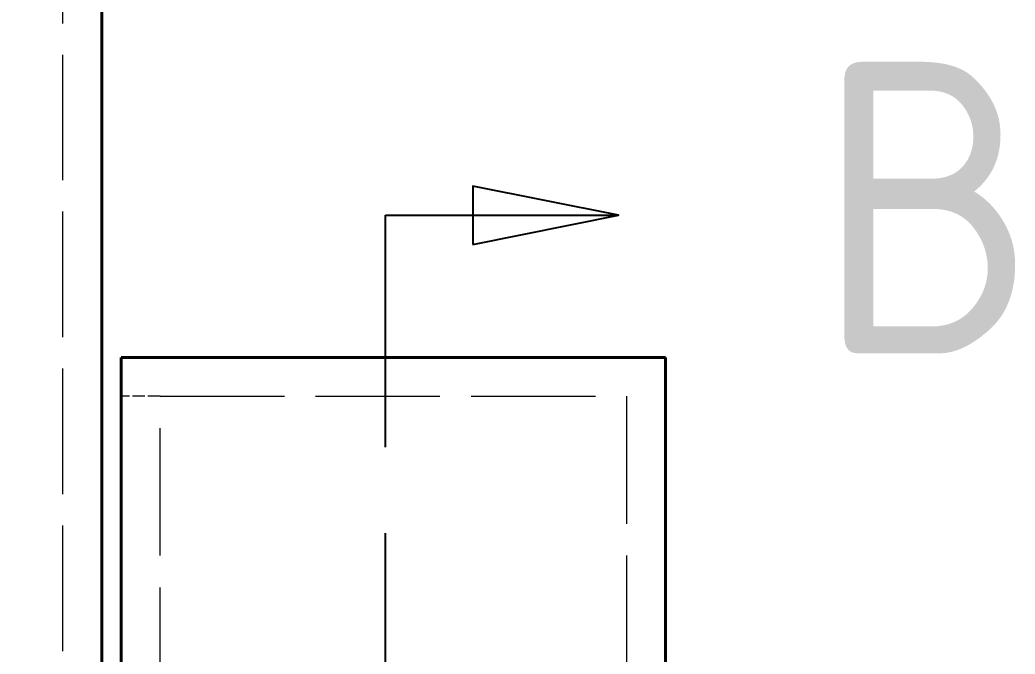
# Model space of a CAD drawing. Header units: millimetres. Extents: x 0 to 2523, y 0 to 1782.
# Drawn here: x 526.5 to 577.7, y 1065 to 1097.6 of the extents above; entities that cross this region are included whole.
import ezdxf

# ---------------------------------------------------------------- set-up
doc = ezdxf.new("R2010")
doc.units = ezdxf.units.MM
doc.header["$LTSCALE"] = 3
for name, pattern in [('CHAIN', [0.3543, 0.2362, -0.0295, 0.0591, -0.0295]), ('DASHED', [0.2067, 0.1654, -0.0413]), ('DOUBLE_DASH_CHAIN', [1.2403, 0.6614, -0.0827, 0.1654, -0.0827, 0.1654, -0.0827])]:
    doc.linetypes.add(name, pattern=pattern)
for name, color, linetype, lineweight in [('가려진 것(ISO)', 2, 'DASHED', 18), ('가시적인 것(ISO)', 3, 'Continuous', 40), ('단면선(ISO)', 7, 'CHAIN', 25), ('치수(ISO)', 2, 'Continuous', 25)]:
    doc.layers.add(name, color=color, linetype=linetype, lineweight=lineweight)
doc.styles.add('부품번호텍스트_PSTEK_POSCO', font='isocp.shx')
doc.styles.add('치수 텍스트_PSTEK_POSCO', font='isocp.shx')
doc.dimstyles.new('치수_PSTEK_POSCO', dxfattribs={"dimscale": 3, "dimtxt": 2.5, "dimasz": 1.5, "dimexe": 1, "dimexo": 1.5, "dimgap": 1, "dimtad": 1, "dimrnd": 1e-08, "dimdsep": 46, "dimtxsty": '치수 텍스트_PSTEK_POSCO', "dimcen": 0.09, "dimdle": 10, "dimclrd": 7, "dimclre": 7, "dimclrt": 2, "dimadec": 1, "dimazin": 2, "dimtfac": 1, "dimtmove": 0, "dimatfit": 3, "dimfxl": 0, "dimtolj": 1, "dimlwd": -1, "dimlwe": -1, "dimarcsym": 0})

# ---------------------------------------------------------------- blocks, each defined once
blk = doc.blocks.new('2dTransSection1')
at = {"layer": '단면선(ISO)', "linetype": 'Continuous'}
for p, q in [((185.767, 362.515), (183.267, 363.015)), ((183.267, 363.015), (183.267, 362.015)), ((181.767, 358.536), (181.767, 362.515)), ((181.767, 362.515), (183.267, 362.515)), ((183.267, 362.515), (185.767, 362.515)), ((183.267, 362.015), (185.767, 362.515))]:
    blk.add_line(p, q, dxfattribs=at)
at = {"layer": '단면선(ISO)', "linetype": 'DOUBLE_DASH_CHAIN', "ltscale": 5.929404}
blk.add_line((181.767, 270.285), (181.767, 362.515), dxfattribs=at)
at = {"layer": '단면선(ISO)', "linetype": 'Continuous', "flags": 128}
blk.add_lwpolyline([(183.267, 362.015), (185.767, 362.515), (183.267, 363.015), (183.267, 362.015)], dxfattribs=at)
at = {"layer": '단면선(ISO)'}
blk.add_solid([(183.267, 362.015), (185.767, 362.515), (183.267, 363.015), (183.267, 362.015)], dxfattribs=at)
at = {"layer": '단면선(ISO)', "insert": (189.158, 360.148), "char_height": 5, "attachment_point": 7, "style": '부품번호텍스트_PSTEK_POSCO'}
blk.add_mtext('B', dxfattribs=at)
blk = doc.blocks.new('*D105')
at = {"layer": 'Defpoints', "color": 0, "transparency": 16777216}
for p in [(311.712, 1293.233), (559.712, 871.233), (311.712, 840.233)]:
    blk.add_point(p, dxfattribs=at)
at = {"layer": '치수(ISO)', "color": 7, "transparency": 16777216}
for p, q in [((559.712, 866.733), (559.712, 837.233)), ((555.212, 840.233), (316.212, 840.233))]:
    blk.add_line(p, q, dxfattribs=at)
for points in [[(316.212, 840.983), (316.212, 839.483), (311.712, 840.233)], [(555.212, 840.983), (555.212, 839.483), (559.712, 840.233)]]:
    blk.add_solid(points, dxfattribs=at)
at = {"layer": '치수(ISO)', "color": 2, "transparency": 16777216, "insert": (412.173, 846.984), "char_height": 7.5, "attachment_point": 4, "style": '치수 텍스트_PSTEK_POSCO'}
blk.add_mtext('\\A1;248', dxfattribs=at)

msp = doc.modelspace()

# ---------------------------------------------------------------- linework, layer by layer
at = {"layer": '가려진 것(ISO)', "ltscale": 13.022854}
msp.add_line((528.7116, 435.233), (528.7116, 1291.233), dxfattribs=at)
at = {"layer": '가려진 것(ISO)', "ltscale": 1.269698}
msp.add_line((533.7116, 1078.233), (531.7116, 1078.233), dxfattribs=at)
at = {"layer": '가려진 것(ISO)', "ltscale": 13.223674}
for p, q in [((533.7116, 873.233), (533.7116, 1078.233)), ((557.7116, 1078.233), (557.7116, 873.233))]:
    msp.add_line(p, q, dxfattribs=at)
at = {"layer": '가려진 것(ISO)', "ltscale": 12.901145}
msp.add_line((533.7116, 1078.233), (557.7116, 1078.233), dxfattribs=at)
at = {"layer": '가시적인 것(ISO)'}
for p, q in [((530.7116, 433.233), (530.7116, 1293.233)), ((531.7116, 1080.233), (559.7116, 1080.233)), ((531.7116, 1080.233), (531.7116, 871.233)), ((559.7116, 1080.233), (559.7116, 871.233))]:
    msp.add_line(p, q, dxfattribs=at)

# ---------------------------------------------------------------- block references
at = {"layer": '단면선(ISO)', "xscale": 3, "yscale": 3, "zscale": 3}
msp.add_blockref('2dTransSection1', (0, 0), dxfattribs=at)

# ---------------------------------------------------------------- dimensions: what is measured, and where the dimension line sits
at = {"layer": '치수(ISO)', "color": 7}
dim = msp.add_linear_dim(base=(311.7116, 840.233), p1=(559.7116, 871.233), p2=(311.7116, 1293.233), angle=180, dimstyle='치수_PSTEK_POSCO', override={"dimdec": 2, "dimse2": 1, "dimtp": 0, "dimtm": 0, "dimtdec": 2, "dimtofl": 0, "dimatfit": 1}, dxfattribs=at)
dim.commit()
dim.dimension.update_dxf_attribs({"geometry": '*D105', "text_midpoint": (419.3928, 840.233), "dimtype": 160})

doc.saveas('drawing.dxf')
